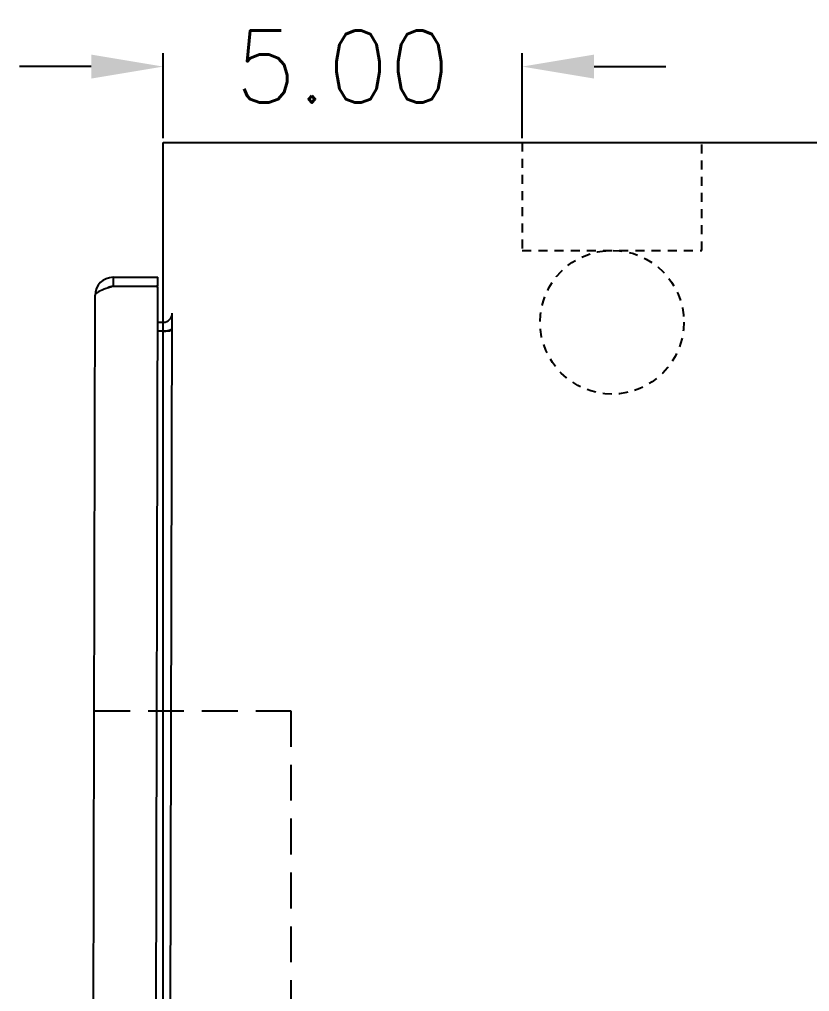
# Model space of a CAD drawing. Extents: x 0 to 288, y 0 to 192.
# Drawn here: x 96.5 to 107.5, y 101.63 to 115.16 of the extents above; entities that cross this region are included whole.
import ezdxf

# ---------------------------------------------------------------- set-up
doc = ezdxf.new("R2010")
doc.units = 0
doc.header["$MEASUREMENT"] = 0
doc.linetypes.add('HIDDEN2', pattern=[0.1875, 0.125, -0.0625])
doc.linetypes.add('HIDDENX2', pattern=[0.75, 0.5, -0.25])
doc.layers.get('0').update_dxf_attribs({"linetype": 'CONTINUOUS'})
doc.layers.get('DEFPOINTS').update_dxf_attribs({"linetype": 'CONTINUOUS'})
for name, color, linetype in [('dim', 3, 'CONTINUOUS'), ('EQUIPMENT', 5, 'CONTINUOUS'), ('PANEL', 9, 'CONTINUOUS')]:
    doc.layers.add(name, color=color, linetype=linetype)
doc.styles.add('ROMANS', font='ROMANS.shx')
doc.dimstyles.get("Standard").update_dxf_attribs({"dimscale": 0, "dimtxt": 0.125, "dimasz": 0.1875, "dimexe": 0.187, "dimexo": 0.0625, "dimgap": 0.09, "dimtad": 0, "dimtih": 1, "dimtoh": 1, "dimlfac": 4, "dimzin": 0, "dimdsep": 46, "dimtxsty": 'ROMANS', "dimcen": 0, "dimclrd": 256, "dimclre": 256, "dimadec": 0, "dimazin": 0, "dimtfac": 1, "dimtofl": 0, "dimtmove": 0, "dimatfit": 3, "dimfxl": 0, "dimtolj": 1, "dimtzin": 0, "dimarcsym": 0})

# ---------------------------------------------------------------- blocks, each defined once
blk = doc.blocks.new('*D14')
at = {"layer": 'DEFPOINTS', "color": 0, "linetype": 'Continuous'}
for p in [(103.5, 114.5), (98.5, 113.442), (103.5, 113.442)]:
    blk.add_point(p, dxfattribs=at)
at = {"layer": 'dim', "linetype": 'Continuous', "lineweight": -2}
for p, q in [((98.5, 113.504), (98.5, 114.687)), ((103.5, 113.504), (103.5, 114.687)), ((97.5, 114.5), (96.5, 114.5)), ((104.5, 114.5), (105.5, 114.5))]:
    blk.add_line(p, q, dxfattribs=at)
at = {"layer": 'dim', "linetype": 'Continuous'}
for points in [[(97.5, 114.667), (97.5, 114.333), (98.5, 114.5)], [(104.5, 114.667), (104.5, 114.333), (103.5, 114.5)]]:
    blk.add_solid(points, dxfattribs=at)
at = {"layer": 'dim', "color": 0, "linetype": 'Continuous', "insert": (101, 114.5), "char_height": 1, "attachment_point": 5, "style": 'ROMANS'}
blk.add_mtext('\\A1;5.00', dxfattribs=at)

msp = doc.modelspace()

# ---------------------------------------------------------------- linework, layer by layer
at = {"color": 3, "linetype": 'Continuous'}
for p, q in [((97.803, 111.567), (98.428, 111.567)), ((97.803, 111.442), (98.408, 111.442)), ((98.301, 55.587), (98.428, 111.422)), ((97.426, 55.692), (97.553, 111.317))]:
    msp.add_line(p, q, dxfattribs=at)
at = {"color": 7, "linetype": 'Continuous'}
for p, q in [((97.803, 111.567), (97.803, 111.442)), ((98.428, 111.442), (98.428, 111.567)), ((98.428, 111.442), (98.408, 111.442)), ((98.5, 55.973), (98.627, 111.035)), ((98.428, 110.942), (98.502, 110.942)), ((98.597, 110.817), (98.428, 110.817)), ((98.622, 110.845), (98.625, 110.848))]:
    msp.add_line(p, q, dxfattribs=at)
at = {"color": 3, "linetype": 'Continuous'}
for points in [[(97.739, 111.421), (97.708, 111.41), (97.678, 111.4), (97.651, 111.39), (97.627, 111.379), (97.605, 111.369), (97.587, 111.358), (97.573, 111.348), (97.562, 111.338), (97.556, 111.327), (97.553, 111.317)], [(97.803, 111.442), (97.771, 111.431), (97.739, 111.421)]]:
    msp.add_lwpolyline(points, dxfattribs=at)
at = {"color": 7, "linetype": 'Continuous'}
for points in [[(98.597, 110.817), (98.597, 110.821), (98.597, 110.824), (98.599, 110.828), (98.601, 110.831), (98.605, 110.834), (98.609, 110.837), (98.613, 110.839), (98.617, 110.842), (98.622, 110.845), (98.625, 110.848), (98.627, 110.851), (98.627, 110.854)], [(98.597, 110.821), (98.597, 110.824), (98.599, 110.828), (98.601, 110.831), (98.605, 110.834)]]:
    msp.add_lwpolyline(points, dxfattribs=at)
at = {"color": 3, "linetype": 'Continuous'}
for centre, radius, start, end in [((97.803, 111.317), 0.25, 90, 180), ((98.408, 111.422), 0.02, 0, 90), ((98.502, 111.067), 0.25, 270, 299.6772)]:
    msp.add_arc(centre, radius, start, end, dxfattribs=at)
at = {"color": 7, "linetype": 'Continuous'}
for centre, start, end in [((97.803, 111.317), 90, 125.4483), ((98.502, 111.067), 270, 0)]:
    msp.add_arc(centre, 0.125, start, end, dxfattribs=at)
at = {"layer": 'EQUIPMENT', "linetype": 'HIDDEN2'}
for p, q in [((103.5, 113.442), (103.5, 111.942)), ((106, 111.942), (106, 113.442)), ((103.5, 111.942), (106, 111.942))]:
    msp.add_line(p, q, dxfattribs=at)
at = {"layer": 'EQUIPMENT', "linetype": 'HIDDENX2'}
for p, q in [((97.54, 105.534), (100.28, 105.534)), ((100.28, 105.534), (100.28, 89.354))]:
    msp.add_line(p, q, dxfattribs=at)
at = {"layer": 'EQUIPMENT', "linetype": 'HIDDEN2'}
msp.add_circle((104.75, 110.942), 1, dxfattribs=at)
at = {"layer": 'PANEL', "linetype": 'Continuous'}
for p, q in [((98.5, 113.442), (118.5, 113.442)), ((98.5, 53.442), (98.5, 113.442))]:
    msp.add_line(p, q, dxfattribs=at)

# ---------------------------------------------------------------- dimensions: what is measured, and where the dimension line sits
at = {"layer": 'dim', "linetype": 'Continuous'}
dim = msp.add_linear_dim(base=(103.5, 114.5), p1=(98.5, 113.442), p2=(103.5, 113.442), dimstyle='Standard', override={"dimscale": 1, "dimtxt": 1, "dimasz": 1, "dimlfac": 1}, dxfattribs=at)
dim.commit()
dim.dimension.update_dxf_attribs({"geometry": '*D14', "text_midpoint": (101, 114.5)})

doc.saveas('drawing.dxf')
